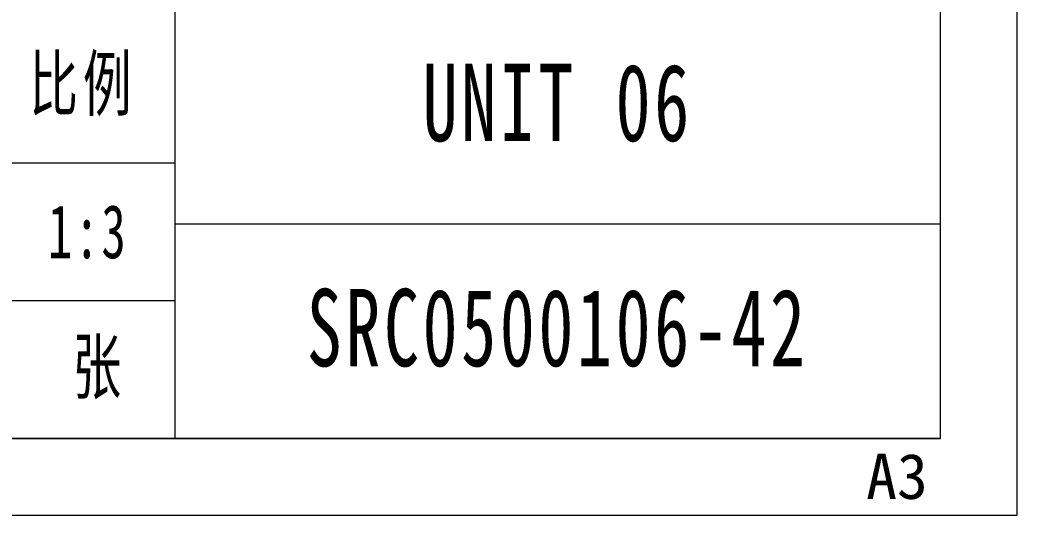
# Model space of a CAD drawing. Header units: millimetres. Extents: x -15766 to 80009, y -9701 to 15159.
# Drawn here: x 12333.1 to 12528.4, y 13253.7 to 13350.8 of the extents above; entities that cross this region are included whole.
import ezdxf

# ---------------------------------------------------------------- set-up
doc = ezdxf.new("R2010")
doc.units = ezdxf.units.MM
for name, color, linetype, lineweight in [('CDRAFT0', 7, 'Continuous', 18), ('title_frame', 7, 'Continuous', 18), ('尺寸线层', 3, 'Continuous', 18), ('粗实线层_1', 7, 'Continuous', 15), ('细实线层', 7, 'Continuous', 18)]:
    doc.layers.add(name, color=color, linetype=linetype, lineweight=lineweight)
doc.styles.add('STYLE1', font='')
doc.styles.add('标准', font='', dxfattribs={"width": 0.667})
doc.styles.get('STYLE1').set_extended_font_data('宋体')
doc.styles.get('标准').set_extended_font_data('宋体')

# ---------------------------------------------------------------- blocks, each defined once
blk = doc.blocks.new('*X588')
at = {"layer": 'CDRAFT0'}
for p, q in [((420, 0), (420, 297)), ((0, 0), (420, 0))]:
    blk.add_line(p, q, dxfattribs=at)
at = {"layer": '粗实线层_1'}
for p, q in [((415, 5), (415, 292)), ((25, 5), (415, 5))]:
    blk.add_line(p, q, dxfattribs=at)

msp = doc.modelspace()

# ---------------------------------------------------------------- linework, layer by layer
at = {"layer": '粗实线层_1'}
for p, q in [((12363.39934, 13436.73384), (12363.39934, 13268.73384)), ((12513.39934, 13268.73384), (12513.39934, 13436.73384)), ((12513.39934, 13310.73384), (12363.39934, 13310.73384)), ((12363.39934, 13295.73384), (12213.39934, 13295.73384)), ((12513.39934, 13268.73384), (11973.39934, 13268.73384))]:
    msp.add_line(p, q, dxfattribs=at)
at = {"layer": '细实线层'}
msp.add_line((12363.39934, 13322.73384), (12213.39934, 13322.73384), dxfattribs=at)

# ---------------------------------------------------------------- block references
at = {"layer": 'title_frame', "xscale": 3, "yscale": 3, "zscale": 3}
msp.add_blockref('*X588', (11268.39934, 13253.73384), dxfattribs=at)

# ---------------------------------------------------------------- texts
at = {"layer": 'title_frame', "color": 3, "insert": (12498.83602, 13256.75329), "char_height": 8.876712, "width": 17.6054795, "attachment_point": 7, "style": 'STYLE1'}
msp.add_mtext('A3', dxfattribs=at)
at = {"layer": '尺寸线层', "attachment_point": 5, "line_spacing_factor": 1.15057, "style": '标准'}
for s, insert, char_height, width in [('\\T1.1;比例', (12345.39934, 13337.73384), 10.5, 66), ('{\\T1.1;UNIT 06}', (12438.39934, 13334.47493), 15.1509173, 88.374013), ('{\\T1.1;1:3}', (12346.40377, 13309.23384), 10.5, 32.0088586), ('{\\T1.1;SRC0500106-42}', (12438.39934, 13290.357), 15.1509173, 88.1213715), ('\\T1.1;张', (12348.61334, 13282.23384), 10.5, 24)]:
    msp.add_mtext(s, dxfattribs=dict(at, insert=insert, char_height=char_height, width=width))

doc.saveas('drawing.dxf')
